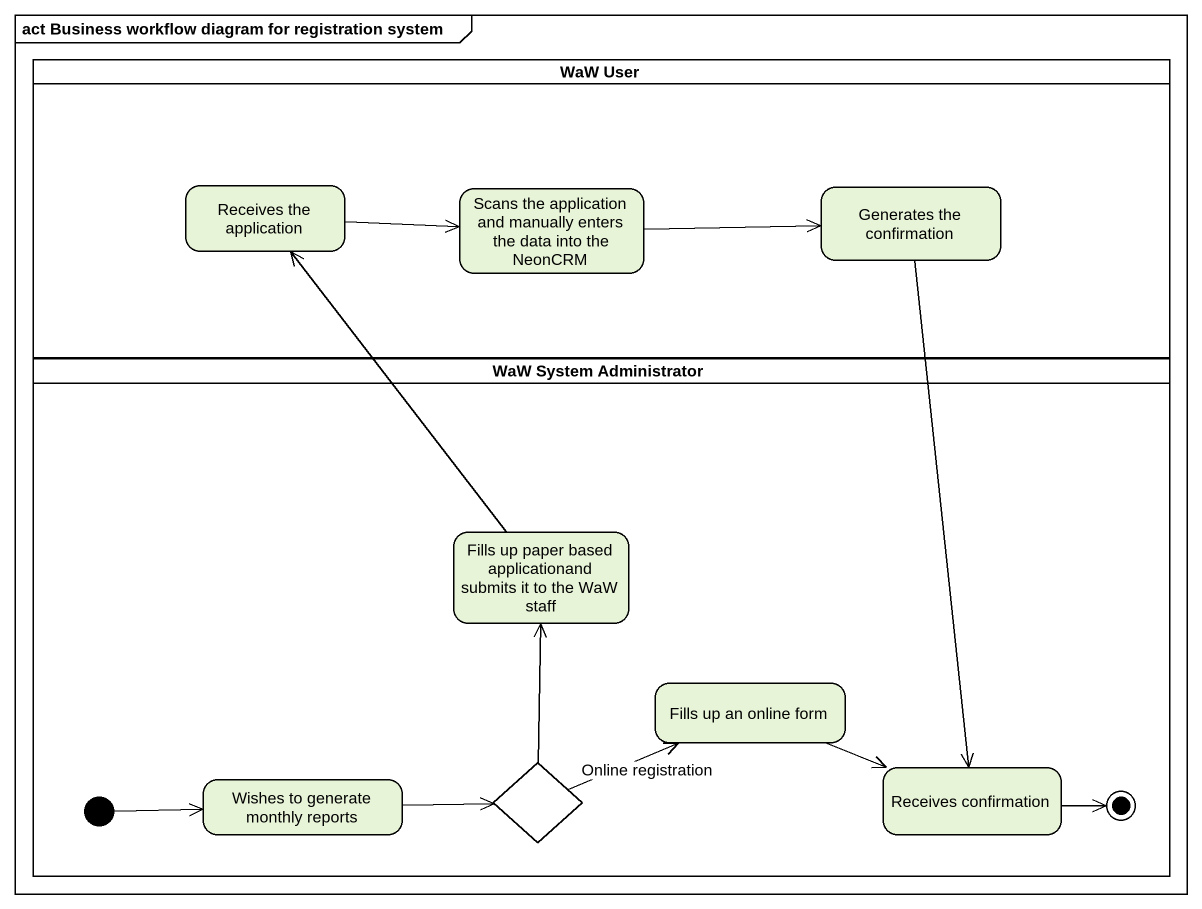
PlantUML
@startuml
mainframe act Business workflow diagram for registration system
hide empty description
state "WaW User" as WaW_User <<partition>> {
  state "Receives the application" as Receives_the_application
  state "Scans the application and manually enters the data into the NeonCRM" as Scans_the_application_and
  state "Generates the confirmation" as Generates_the_confirmation
}
state "WaW System Administrator" as WaW_System_Administrator <<partition>> {
  state "Fills up paper based applicationand submits it to the WaW staff" as Fills_up_paper_based
  state "Fills up an online form" as Fills_up_an_online_form
  state "Wishes to generate monthly reports" as Wishes_to_generate_monthly
  state choice1 <<choice>>
  state "Receives confirmation" as Receives_confirmation
  Receives_confirmation -right-> [*]
  [*] -right-> Wishes_to_generate_monthly
}
Receives_the_application -right-> Scans_the_application_and
Scans_the_application_and -right-> Generates_the_confirmation
Generates_the_confirmation --> Receives_confirmation
Fills_up_paper_based -up-> Receives_the_application
Fills_up_an_online_form -right-> Receives_confirmation
Wishes_to_generate_monthly -right-> choice1
choice1 -up-> Fills_up_paper_based
choice1 -right-> Fills_up_an_online_form : Online registration
@enduml
